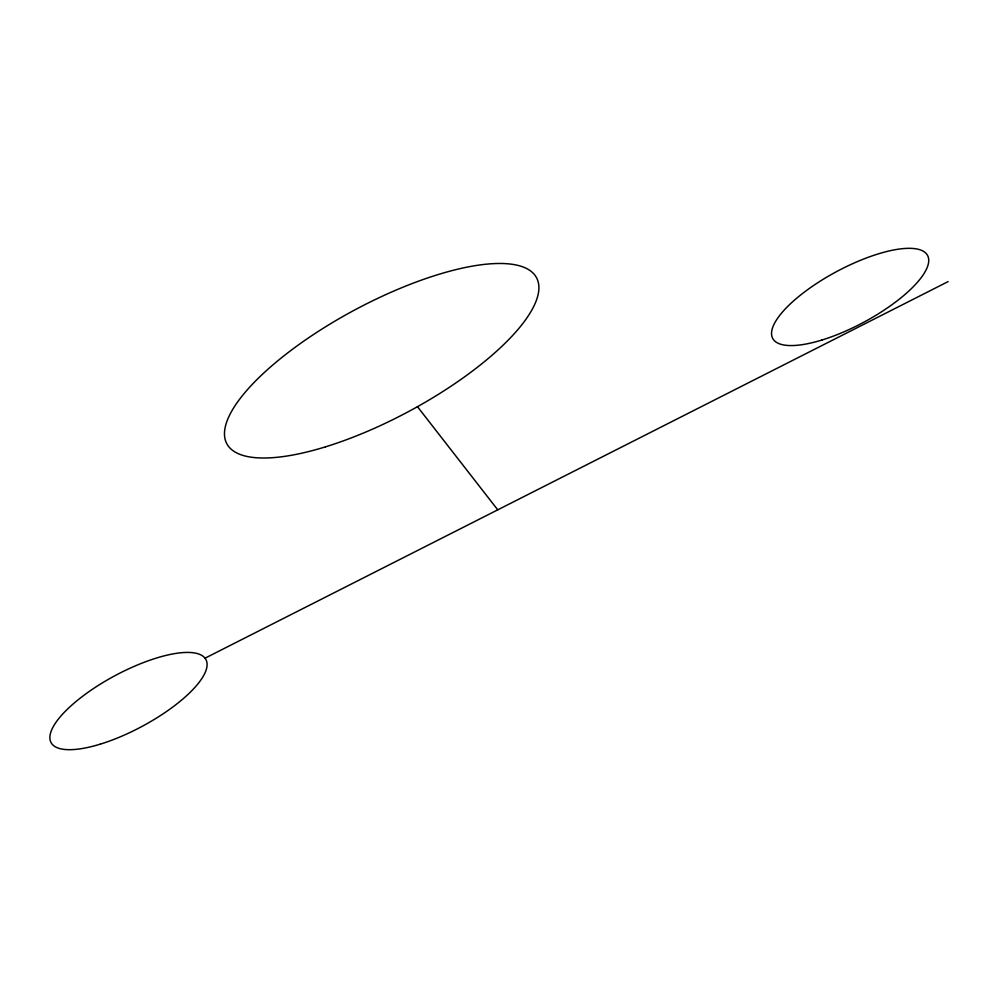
<?xml version="1.0" encoding="UTF-8"?>
<svg xmlns="http://www.w3.org/2000/svg" width="998" height="998" viewBox="0 0 998 998"><rect width="100%" height="100%" fill="white"/><g stroke="black" fill="none" stroke-linecap="round" stroke-linejoin="round"><path stroke-width="1.5" d="M205.027 658.193L948.1 281.611M417.463 406.685L497.752 509.841M325.51 446.842A175.685 57.485 -28.2 0 0 536.936 278.517A175.685 57.485 -28.2 0 0 282.634 356.86A175.685 57.485 -28.2 0 0 325.51 446.842M822.04 339.994A87.849 28.742 -28.2 0 0 927.753 255.837A87.849 28.742 -28.2 0 0 800.608 295.009A87.849 28.742 -28.2 0 0 822.04 339.994M100.399 744.109A87.849 28.742 -28.2 0 0 206.112 659.94A87.849 28.742 -28.2 0 0 78.967 699.111A87.849 28.742 -28.2 0 0 100.399 744.109"/></g></svg>
